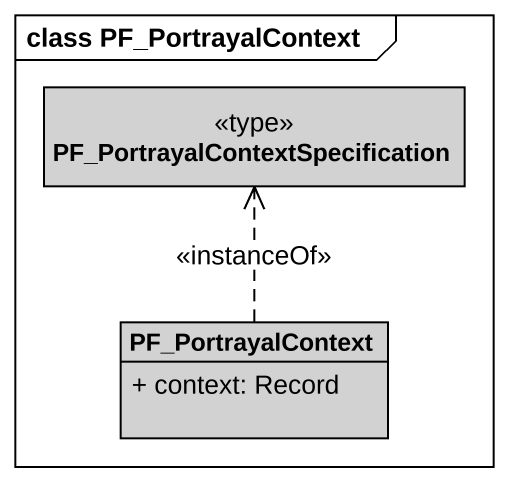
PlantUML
@startuml
mainframe class PF_PortrayalContext
hide circle
hide empty members
skinparam classAttributeIconSize 0
class "PF_PortrayalContextSpecification" as PF_PortrayalContextSpecifica <<type>> #D2D2D2
class PF_PortrayalContext #D2D2D2 {
  + context: Record
}
PF_PortrayalContext .up.> PF_PortrayalContextSpecifica : <<instanceOf>>
@enduml
